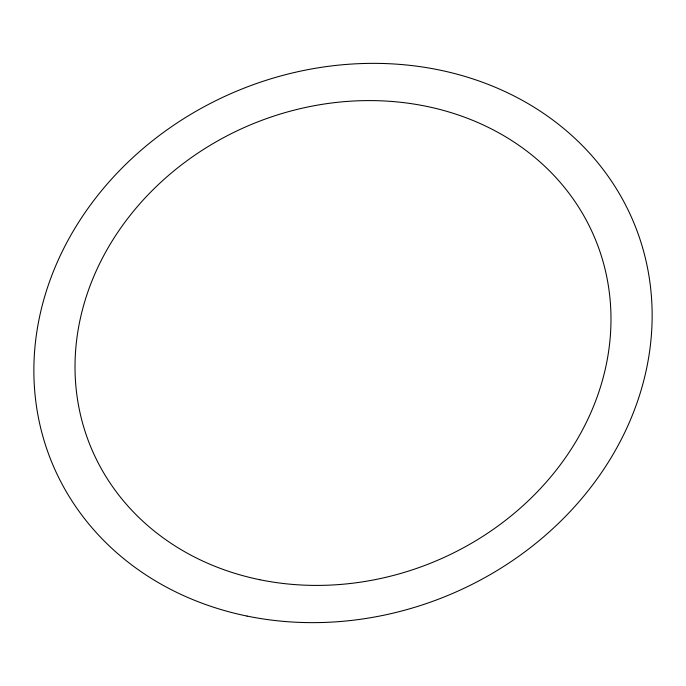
<?xml version="1.0" encoding="UTF-8"?>
<svg xmlns="http://www.w3.org/2000/svg" width="686" height="686" viewBox="0 0 686 686"><rect width="100%" height="100%" fill="white"/><g stroke="black" fill="none" stroke-linecap="round" stroke-linejoin="round"><path stroke-width="1.03" d="M247.054 616.079A314.711 273.371 -22.2 0 0 645.483 258.605A314.711 273.371 -22.2 0 0 136.471 154.307A314.711 273.371 -22.2 0 0 247.054 616.079M259.822 579.721A272.805 236.97 -22.2 0 0 605.206 269.847A272.805 236.97 -22.2 0 0 163.963 179.432A272.805 236.97 -22.2 0 0 259.822 579.721"/></g></svg>
